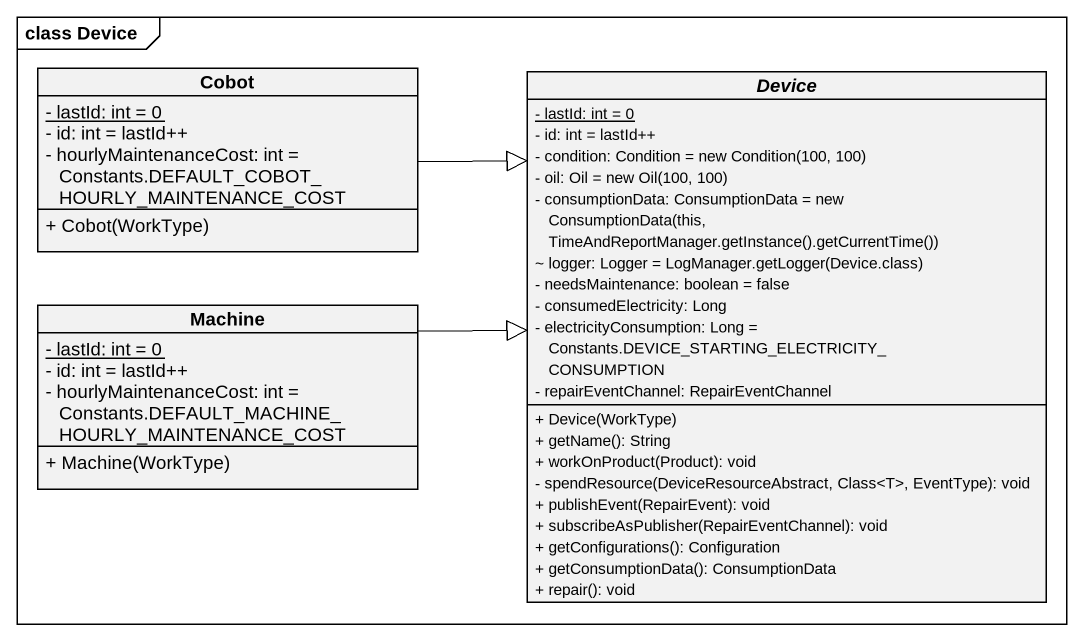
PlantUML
@startuml
mainframe class Device
hide circle
hide empty members
skinparam classAttributeIconSize 0
class Cobot {
  {static} - lastId: int = 0
  - id: int = lastId++
  - hourlyMaintenanceCost: int = Constants.DEFAULT_COBOT_HOURLY_MAINTENANCE_COST
  + Cobot(WorkType)
}
abstract class Device {
  {static} - lastId: int = 0
  - id: int = lastId++
  {field} - condition: Condition = new Condition(100, 100)
  {field} - oil: Oil = new Oil(100, 100)
  {field} - consumptionData: ConsumptionData = new ConsumptionData(this, TimeAndReportManager.getInstance().getCurrentTime())
  {field} ~ logger: Logger = LogManager.getLogger(Device.class)
  - needsMaintenance: boolean = false
  - consumedElectricity: Long
  - electricityConsumption: Long = Constants.DEVICE_STARTING_ELECTRICITY_CONSUMPTION
  - repairEventChannel: RepairEventChannel
  + Device(WorkType)
  + getName(): String
  + workOnProduct(Product): void
  - spendResource(DeviceResourceAbstract, Class<T>, EventType): void
  + publishEvent(RepairEvent): void
  + subscribeAsPublisher(RepairEventChannel): void
  + getConfigurations(): Configuration
  + getConsumptionData(): ConsumptionData
  + repair(): void
}
class Machine {
  {static} - lastId: int = 0
  - id: int = lastId++
  - hourlyMaintenanceCost: int = Constants.DEFAULT_MACHINE_HOURLY_MAINTENANCE_COST
  + Machine(WorkType)
}
Cobot -right-|> Device
Machine -right-|> Device
@enduml
